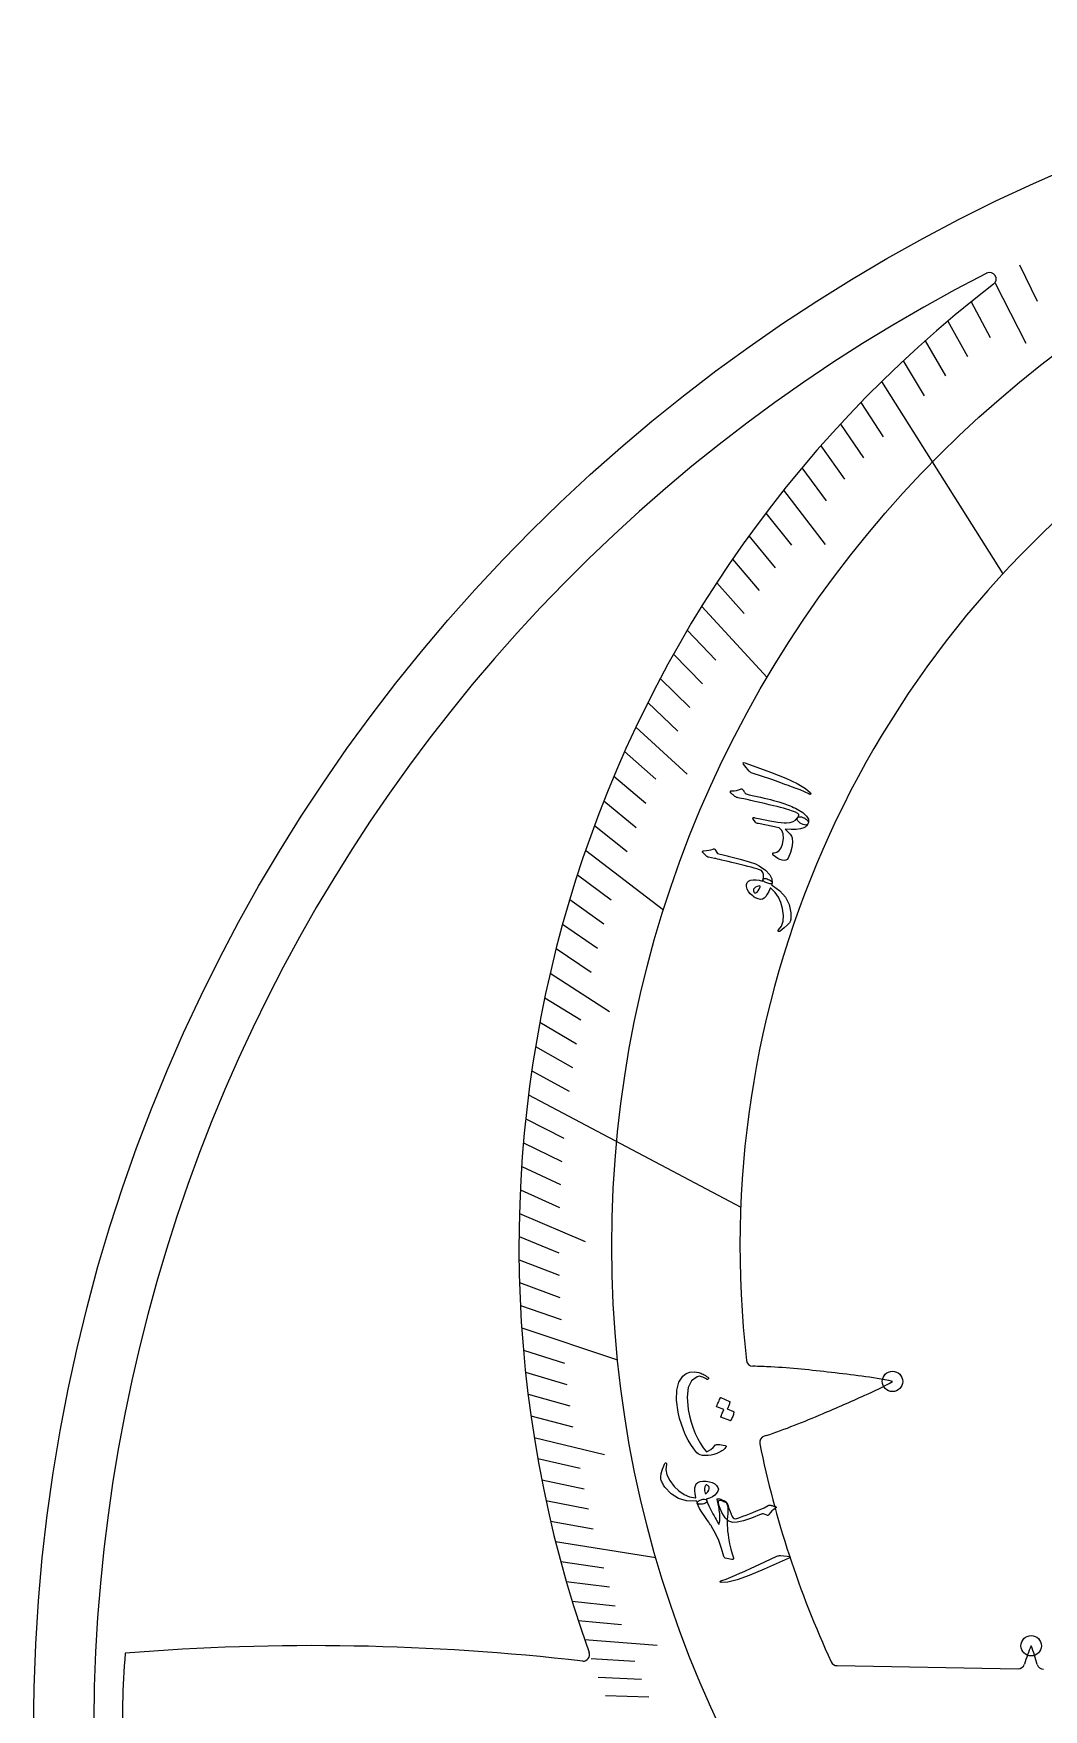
# Model space of a CAD drawing. Header units: millimetres. Extents: x -65 to 65, y -65 to 65.
# Drawn here: x -65 to -26.4, y 0.8 to 65 of the extents above; entities that cross this region are included whole.
import ezdxf

# ---------------------------------------------------------------- set-up
doc = ezdxf.new("R2010")
doc.units = ezdxf.units.MM
for name, color, linetype in [('CUT_INNER', 6, 'Continuous'), ('CUT_OUTER', 1, 'Continuous'), ('ENGRAVE', 7, 'Continuous'), ('ENGRAVE_FINE', 8, 'Continuous'), ('TEXT', 5, 'Continuous')]:
    doc.layers.add(name, color=color, linetype=linetype)

msp = doc.modelspace()

# ---------------------------------------------------------------- linework, layer by layer
at = {"layer": 'CUT_INNER'}
for points in [[(-36.974, 11.328), (-37.047, 11.305)], [(-34.261, 2.521), (-27.334, 2.401)]]:
    msp.add_lwpolyline(points, dxfattribs=at)
for centre, radius, start, end in [((0, 0), 62.692, 117.07559, 271.72351), ((-28.421, 55.599), 0.25, 307.44448, 117.24609), ((-0.001, 18.574), 46.425, 127.50993, 199.56932), ((0, 18.574), 37.975, 126.21406, 186.61016), ((-37.475, 14.231), 0.25, 186.50391, 269.25179), ((-37.585, 1.816), 12.166, 86.2463, 89.49676), ((-38.459, -15.732), 29.735, 84.54721, 86.77979), ((-40.52, -37.457), 51.557, 83.26571, 84.56126), ((-44.24, -69.591), 83.906, 82.51351, 83.31583), ((-34.376, 3.766), 9.892, 76.9169, 83.80037), ((-64.03, 80.8), 74.598, 293.06017, 294.41044), ((-37.085, 21.987), 9.91, 293.07323, 299.95162), ((-44.604, 34.032), 23.952, 288.57677, 291.33822), ((-49.824, 47.409), 38.31, 291.33007, 293.07153), ((-36.971, 11.067), 0.25, 107.62321, 191.42578), ((-0.024, 18.566), 37.951, 191.47386, 204.76894), ((-54.288, -86.057), 89.344, 83.3772, 94.62655), ((-20.984, 0.742), 6.377, 156.52701, 163.28997), ((-32.767, 0.948), 6.377, 14.71003, 21.47298), ((-31.87, 0.555), 29.725, 175.28933, 182.6965), ((-43.98, 2.941), 0.25, 269, 19.51172), ((-34.256, 2.771), 0.25, 204.78516, 269), ((-27.33, 2.65), 0.25, 269, 342.66964), ((-26.358, 2.633), 0.25, 195.33036, 269)]:
    msp.add_arc(centre, radius, start, end, dxfattribs=at)
at = {"layer": 'CUT_OUTER'}
msp.add_circle((0, 0), 65, dxfattribs=at)
at = {"layer": 'ENGRAVE'}
for points in [[(-32.553, 51.675), (-27.919, 44.318)], [(-39.436, 43.072), (-36.939, 40.345)], [(-43.878, 33.743), (-40.898, 31.451)], [(-46.062, 24.373), (-37.946, 20.078)], [(-46.321, 15.451), (-42.656, 14.229)], [(-45.03, 7.277), (-41.187, 6.656)]]:
    msp.add_lwpolyline(points, dxfattribs=at)
for centre, radius in [((0, 18.574), 42.877), ((-32.137, 13.401), 0.39), ((-26.833, 3.283), 0.39)]:
    msp.add_circle(centre, radius, dxfattribs=at)
at = {"layer": 'ENGRAVE_FINE'}
for points in [[(-27.275, 56.143), (-26.599, 54.753)], [(-28.211, 55.446), (-27.041, 53.146)], [(-29.125, 54.728), (-28.397, 53.36)], [(-30.017, 53.991), (-29.263, 52.635)], [(-30.886, 53.236), (-30.106, 51.892)], [(-31.731, 52.464), (-30.926, 51.132)], [(-33.352, 50.87), (-32.496, 49.565)], [(-34.126, 50.051), (-33.245, 48.76)], [(-34.876, 49.218), (-33.971, 47.941)], [(-35.601, 48.372), (-34.672, 47.11)], [(-36.302, 47.514), (-34.712, 45.434)], [(-36.978, 46.645), (-36.002, 45.413)], [(-37.63, 45.766), (-36.63, 44.549)], [(-38.256, 44.876), (-37.233, 43.676)], [(-38.858, 43.978), (-37.813, 42.795)], [(-39.989, 42.16), (-38.898, 41.01)], [(-40.517, 41.24), (-39.405, 40.108)], [(-41.021, 40.315), (-39.887, 39.201)], [(-41.5, 39.385), (-40.345, 38.289)], [(-41.955, 38.451), (-39.994, 36.654)], [(-42.387, 37.514), (-41.191, 36.456)], [(-42.795, 36.574), (-41.579, 35.535)], [(-43.179, 35.631), (-41.943, 34.612)], [(-43.54, 34.688), (-42.285, 33.688)], [(-44.193, 32.798), (-42.901, 31.839)], [(-44.486, 31.854), (-43.176, 30.915)], [(-44.757, 30.91), (-43.429, 29.993)], [(-45.006, 29.968), (-43.66, 29.072)], [(-45.234, 29.028), (-42.959, 27.568)], [(-45.44, 28.09), (-44.061, 27.238)], [(-45.626, 27.155), (-44.231, 26.325)], [(-45.791, 26.224), (-44.381, 25.416)], [(-45.937, 25.296), (-44.511, 24.511)], [(-46.169, 23.454), (-44.714, 22.715)], [(-46.256, 22.541), (-44.787, 21.825)], [(-46.325, 21.632), (-44.843, 20.94)], [(-46.376, 20.73), (-44.88, 20.061)], [(-46.409, 19.833), (-43.891, 18.757)], [(-46.424, 18.943), (-44.904, 18.323)], [(-46.423, 18.06), (-44.891, 17.464)], [(-46.405, 17.183), (-44.862, 16.611)], [(-46.371, 16.313), (-44.817, 15.767)], [(-46.255, 14.597), (-44.681, 14.1)], [(-46.175, 13.75), (-44.592, 13.278)], [(-46.079, 12.911), (-44.487, 12.465)], [(-45.969, 12.081), (-44.369, 11.66)], [(-45.846, 11.258), (-43.16, 10.599)], [(-45.709, 10.445), (-44.093, 10.075)], [(-45.558, 9.639), (-43.936, 9.296)], [(-45.395, 8.843), (-43.766, 8.526)], [(-45.218, 8.056), (-43.584, 7.764)], [(-44.83, 6.507), (-43.186, 6.269)], [(-44.619, 5.747), (-42.97, 5.535)], [(-44.396, 4.996), (-42.743, 4.81)], [(-44.162, 4.254), (-42.506, 4.095)], [(-43.918, 3.521), (-41.147, 3.299)], [(-43.663, 2.798), (-42.002, 2.692)], [(-43.399, 2.084), (-41.736, 2.005)], [(-43.124, 1.38), (-41.461, 1.327)]]:
    msp.add_lwpolyline(points, dxfattribs=at)
at = {"layer": 'TEXT'}
for points in [[(-37.787, 36.965), (-37.837, 37.035), (-37.847, 37.077), (-37.815, 37.089), (-37.744, 37.073), (-36.802, 36.718), (-36.225, 36.497), (-35.779, 36.291), (-35.464, 36.1), (-35.277, 35.927), (-35.265, 35.906), (-35.261, 35.891), (-35.264, 35.881), (-35.275, 35.876), (-35.289, 35.875), (-35.305, 35.878), (-35.324, 35.883), (-35.344, 35.892), (-35.503, 35.97), (-35.676, 36.046), (-35.861, 36.118), (-36.06, 36.188), (-36.111, 36.208), (-36.251, 36.258), (-36.48, 36.339), (-36.796, 36.45), (-37.503, 36.69), (-37.539, 36.705), (-37.571, 36.723), (-37.598, 36.743), (-37.62, 36.766)], [(-38.317, 35.924), (-38.331, 35.939), (-38.34, 35.955), (-38.342, 35.97), (-38.338, 35.986), (-38.33, 35.998), (-38.319, 36.006), (-38.304, 36.012), (-38.285, 36.014), (-38.194, 36.014), (-38.108, 36.025), (-38.028, 36.046), (-37.954, 36.078), (-37.924, 36.086), (-37.897, 36.083), (-37.872, 36.067), (-37.85, 36.04), (-37.84, 36.023), (-37.83, 36.006), (-37.82, 35.989), (-37.809, 35.972), (-37.8, 35.955), (-37.789, 35.938), (-37.779, 35.921), (-37.769, 35.904), (-37.732, 35.89), (-37.623, 35.862), (-37.442, 35.819), (-37.19, 35.763), (-37.051, 35.732), (-36.922, 35.702), (-36.8, 35.673), (-36.688, 35.645), (-36.585, 35.618), (-36.491, 35.592), (-36.407, 35.566), (-36.332, 35.542), (-36.262, 35.518), (-36.193, 35.492), (-36.125, 35.465), (-36.057, 35.436), (-35.989, 35.406), (-35.922, 35.374), (-35.855, 35.341), (-35.788, 35.306), (-35.571, 35.174), (-35.426, 35.045), (-35.353, 34.921), (-35.352, 34.799), (-35.373, 34.749), (-35.405, 34.717), (-35.449, 34.701), (-35.504, 34.703), (-35.562, 34.717), (-35.617, 34.741), (-35.669, 34.775), (-35.717, 34.817), (-35.757, 34.864), (-35.781, 34.906), (-35.786, 34.943), (-35.774, 34.976), (-35.761, 34.999), (-35.75, 35.02), (-35.74, 35.039), (-35.731, 35.055), (-35.724, 35.07), (-35.719, 35.083), (-35.716, 35.094), (-35.716, 35.103), (-35.763, 35.145), (-35.845, 35.19), (-35.96, 35.237), (-36.109, 35.285), (-36.199, 35.312), (-36.303, 35.34), (-36.42, 35.371), (-36.552, 35.404), (-36.697, 35.44), (-36.857, 35.479), (-37.03, 35.52), (-37.218, 35.564), (-37.402, 35.607), (-37.564, 35.643), (-37.704, 35.674), (-37.821, 35.7), (-37.917, 35.72), (-37.989, 35.735), (-38.04, 35.745), (-38.068, 35.75), (-38.103, 35.76), (-38.138, 35.776), (-38.173, 35.799), (-38.208, 35.828), (-38.224, 35.844), (-38.24, 35.859), (-38.255, 35.873), (-38.269, 35.886), (-38.282, 35.897), (-38.295, 35.907), (-38.306, 35.916), (-38.317, 35.924)], [(-35.349, 34.794), (-35.387, 34.723), (-35.429, 34.666), (-35.476, 34.622), (-35.527, 34.591), (-35.658, 34.55), (-35.821, 34.529), (-36.015, 34.527), (-36.242, 34.545), (-36.137, 34.442), (-36.059, 34.351), (-36.006, 34.273), (-35.979, 34.206), (-35.963, 34.029), (-35.983, 33.842), (-36.039, 33.645), (-36.131, 33.437), (-36.17, 33.384), (-36.222, 33.351), (-36.285, 33.34), (-36.361, 33.35), (-36.444, 33.378), (-36.528, 33.421), (-36.613, 33.479), (-36.698, 33.552), (-36.709, 33.564), (-36.716, 33.577), (-36.718, 33.59), (-36.717, 33.604), (-36.71, 33.619), (-36.7, 33.63), (-36.686, 33.635), (-36.668, 33.636), (-36.56, 33.659), (-36.471, 33.722), (-36.4, 33.826), (-36.347, 33.971), (-36.309, 34.187), (-36.316, 34.361), (-36.369, 34.495), (-36.469, 34.587), (-37.27, 34.754), (-37.306, 34.763), (-37.337, 34.776), (-37.361, 34.791), (-37.38, 34.81), (-37.464, 34.924), (-37.474, 34.94), (-37.481, 34.953), (-37.484, 34.964), (-37.483, 34.973), (-37.472, 34.981), (-37.455, 34.985), (-37.431, 34.984), (-37.4, 34.978), (-37.196, 34.934), (-37.007, 34.895), (-36.833, 34.863), (-36.674, 34.836), (-36.53, 34.815), (-36.401, 34.799), (-36.288, 34.788), (-36.19, 34.783), (-36.055, 34.793), (-35.941, 34.83), (-35.847, 34.892), (-35.773, 34.979), (-35.75, 35.003), (-35.718, 35.016), (-35.676, 35.018), (-35.624, 35.008), (-35.599, 35), (-35.573, 34.991), (-35.548, 34.981), (-35.523, 34.97), (-35.498, 34.958), (-35.474, 34.943), (-35.45, 34.927), (-35.427, 34.909), (-35.387, 34.872), (-35.361, 34.841), (-35.348, 34.815), (-35.349, 34.794)], [(-39.242, 33.498), (-39.294, 33.549), (-39.336, 33.589), (-39.366, 33.618), (-39.386, 33.636), (-39.399, 33.649), (-39.406, 33.662), (-39.408, 33.675), (-39.406, 33.689), (-39.397, 33.703), (-39.386, 33.713), (-39.37, 33.718), (-39.35, 33.719), (-39.256, 33.721), (-39.167, 33.732), (-39.083, 33.753), (-39.005, 33.783), (-38.981, 33.791), (-38.959, 33.787), (-38.938, 33.771), (-38.919, 33.745), (-38.835, 33.612), (-38.78, 33.597), (-38.726, 33.583), (-38.672, 33.569), (-38.62, 33.556), (-38.569, 33.542), (-38.518, 33.53), (-38.469, 33.517), (-38.42, 33.505), (-37.972, 33.392), (-37.625, 33.294), (-37.379, 33.212), (-37.235, 33.145), (-36.995, 32.969), (-36.833, 32.8), (-36.749, 32.636), (-36.743, 32.479), (-36.744, 32.475), (-36.745, 32.471), (-36.747, 32.468), (-36.748, 32.464), (-36.778, 32.45), (-36.833, 32.454), (-36.912, 32.477), (-37.016, 32.518), (-37.054, 32.536), (-37.078, 32.557), (-37.089, 32.581), (-37.087, 32.609), (-37.07, 32.712), (-37.074, 32.806), (-37.1, 32.889), (-37.148, 32.963), (-37.229, 32.99), (-37.322, 33.02), (-37.428, 33.051), (-37.544, 33.083), (-37.673, 33.117), (-37.812, 33.153), (-37.963, 33.19), (-38.124, 33.229), (-38.282, 33.268), (-38.424, 33.303), (-38.55, 33.333), (-38.661, 33.358), (-38.755, 33.38), (-38.834, 33.398), (-38.896, 33.413), (-38.942, 33.425), (-39.175, 33.468), (-39.197, 33.475), (-39.215, 33.482), (-39.23, 33.49), (-39.242, 33.498)], [(-36.729, 32.388), (-36.447, 32.182), (-36.236, 31.938), (-36.097, 31.657), (-36.029, 31.337), (-36.025, 31.294), (-36.023, 31.253), (-36.023, 31.213), (-36.023, 31.174), (-36.026, 31.136), (-36.03, 31.1), (-36.036, 31.065), (-36.044, 31.032), (-36.084, 30.957), (-36.163, 30.867), (-36.282, 30.761), (-36.441, 30.639), (-36.462, 30.627), (-36.48, 30.622), (-36.495, 30.623), (-36.508, 30.632), (-36.516, 30.644), (-36.517, 30.657), (-36.511, 30.672), (-36.498, 30.687), (-36.388, 30.832), (-36.325, 31.017), (-36.311, 31.239), (-36.343, 31.502), (-36.406, 31.731), (-36.502, 31.938), (-36.631, 32.122), (-36.794, 32.284), (-36.801, 32.286), (-36.807, 32.286), (-36.813, 32.284), (-36.817, 32.28), (-36.873, 32.153), (-36.929, 32.048), (-36.985, 31.965), (-37.042, 31.904), (-37.109, 31.866), (-37.188, 31.854), (-37.277, 31.87), (-37.377, 31.913), (-37.39, 31.92), (-37.403, 31.928), (-37.416, 31.936), (-37.429, 31.945), (-37.443, 31.954), (-37.456, 31.964), (-37.471, 31.975), (-37.486, 31.986), (-37.58, 32.071), (-37.651, 32.158), (-37.7, 32.249), (-37.727, 32.343), (-37.728, 32.429), (-37.702, 32.499), (-37.648, 32.551), (-37.567, 32.585), (-37.466, 32.604), (-37.355, 32.605), (-37.235, 32.589), (-37.107, 32.556), (-37.104, 32.563), (-37.102, 32.571), (-37.1, 32.578), (-37.098, 32.585), (-37.096, 32.592), (-37.094, 32.599), (-37.092, 32.607), (-37.089, 32.614), (-37.074, 32.638), (-37.05, 32.651), (-37.017, 32.655), (-36.975, 32.649), (-36.932, 32.636), (-36.889, 32.619), (-36.848, 32.598), (-36.808, 32.572), (-36.774, 32.546), (-36.751, 32.522), (-36.741, 32.501), (-36.741, 32.483), (-36.768, 32.411), (-36.761, 32.408), (-36.752, 32.403), (-36.742, 32.397), (-36.729, 32.388)], [(-37.225, 32.367), (-37.31, 32.353), (-37.376, 32.327), (-37.423, 32.29), (-37.45, 32.242), (-37.453, 32.208), (-37.45, 32.176), (-37.441, 32.145), (-37.426, 32.116), (-37.416, 32.105), (-37.404, 32.099), (-37.388, 32.099), (-37.37, 32.104), (-37.321, 32.131), (-37.276, 32.179), (-37.236, 32.249), (-37.2, 32.34), (-37.199, 32.35), (-37.203, 32.358), (-37.211, 32.364), (-37.225, 32.367)], [(-38.523, 10.871), (-38.551, 10.838), (-38.584, 10.806), (-38.62, 10.776), (-38.661, 10.747), (-38.705, 10.72), (-38.752, 10.694), (-38.803, 10.67), (-38.857, 10.647), (-38.968, 10.61), (-39.08, 10.583), (-39.193, 10.568), (-39.308, 10.564), (-39.412, 10.572), (-39.499, 10.592), (-39.569, 10.624), (-39.621, 10.668), (-39.741, 10.818), (-39.853, 10.981), (-39.958, 11.156), (-40.053, 11.345), (-40.139, 11.546), (-40.216, 11.76), (-40.282, 11.986), (-40.339, 12.225), (-40.403, 12.68), (-40.393, 13.061), (-40.312, 13.368), (-40.16, 13.6), (-40.032, 13.702), (-39.886, 13.76), (-39.725, 13.773), (-39.547, 13.741), (-39.508, 13.728), (-39.468, 13.713), (-39.427, 13.694), (-39.385, 13.674), (-39.341, 13.65), (-39.297, 13.624), (-39.251, 13.595), (-39.204, 13.564), (-39.19, 13.553), (-39.181, 13.541), (-39.177, 13.528), (-39.177, 13.514), (-39.179, 13.505), (-39.185, 13.496), (-39.194, 13.489), (-39.206, 13.482), (-39.217, 13.478), (-39.229, 13.478), (-39.24, 13.482), (-39.252, 13.488), (-39.298, 13.517), (-39.344, 13.543), (-39.392, 13.565), (-39.441, 13.583), (-39.487, 13.593), (-39.531, 13.597), (-39.572, 13.593), (-39.61, 13.582), (-39.823, 13.426), (-39.953, 13.165), (-39.996, 12.8), (-39.95, 12.332), (-39.9, 12.079), (-39.838, 11.84), (-39.766, 11.615), (-39.684, 11.405), (-39.591, 11.21), (-39.488, 11.028), (-39.376, 10.861), (-39.254, 10.708), (-39.174, 10.741), (-39.09, 10.797), (-39.001, 10.875), (-38.906, 10.976), (-38.896, 10.98), (-38.877, 10.984), (-38.847, 10.986), (-38.808, 10.987), (-38.804, 10.986), (-38.801, 10.985), (-38.798, 10.985), (-38.796, 10.985), (-38.742, 10.982), (-38.681, 10.975), (-38.613, 10.963), (-38.538, 10.946), (-38.514, 10.936), (-38.504, 10.921), (-38.507, 10.899), (-38.523, 10.871)], [(-38.221, 12.246), (-38.216, 12.242), (-38.212, 12.236), (-38.209, 12.227), (-38.208, 12.216), (-38.217, 12.175), (-38.227, 12.135), (-38.239, 12.096), (-38.252, 12.058), (-38.267, 12.021), (-38.285, 11.984), (-38.305, 11.947), (-38.326, 11.911), (-38.334, 11.903), (-38.342, 11.899), (-38.351, 11.898), (-38.362, 11.9), (-38.7, 12.037), (-38.705, 12.041), (-38.707, 12.049), (-38.704, 12.06), (-38.699, 12.074), (-38.693, 12.084), (-38.685, 12.099), (-38.675, 12.121), (-38.663, 12.149), (-38.65, 12.182), (-38.633, 12.223), (-38.615, 12.269), (-38.594, 12.322), (-38.857, 12.434), (-38.865, 12.44), (-38.868, 12.448), (-38.866, 12.46), (-38.859, 12.474), (-38.852, 12.487), (-38.843, 12.506), (-38.831, 12.533), (-38.815, 12.566), (-38.797, 12.608), (-38.775, 12.657), (-38.751, 12.714), (-38.724, 12.779), (-38.718, 12.786), (-38.713, 12.79), (-38.706, 12.79), (-38.7, 12.787), (-38.375, 12.639), (-38.37, 12.634), (-38.365, 12.628), (-38.363, 12.619), (-38.362, 12.608), (-38.368, 12.574), (-38.376, 12.54), (-38.386, 12.507), (-38.397, 12.475), (-38.41, 12.443), (-38.425, 12.412), (-38.441, 12.382), (-38.458, 12.352)], [(-39.668, 8.814), (-40.019, 8.829), (-40.331, 8.924), (-40.606, 9.1), (-40.843, 9.357), (-40.869, 9.394), (-40.893, 9.432), (-40.916, 9.469), (-40.937, 9.507), (-40.955, 9.544), (-40.971, 9.58), (-40.985, 9.616), (-40.996, 9.651), (-41.003, 9.744), (-40.984, 9.873), (-40.938, 10.038), (-40.864, 10.238), (-40.853, 10.26), (-40.84, 10.274), (-40.825, 10.281), (-40.81, 10.279), (-40.797, 10.272), (-40.79, 10.26), (-40.787, 10.243), (-40.79, 10.223), (-40.81, 10.027), (-40.766, 9.82), (-40.658, 9.604), (-40.487, 9.38), (-40.307, 9.208), (-40.112, 9.077), (-39.901, 8.988), (-39.674, 8.941), (-39.667, 8.943), (-39.662, 8.947), (-39.659, 8.952), (-39.657, 8.958), (-39.683, 9.099), (-39.695, 9.222), (-39.694, 9.325), (-39.68, 9.41), (-39.645, 9.481), (-39.585, 9.534), (-39.501, 9.569), (-39.394, 9.586), (-39.379, 9.587), (-39.364, 9.588), (-39.349, 9.588), (-39.333, 9.588), (-39.317, 9.587), (-39.3, 9.586), (-39.282, 9.584), (-39.263, 9.582), (-39.138, 9.562), (-39.031, 9.527), (-38.94, 9.477), (-38.867, 9.414), (-38.818, 9.343), (-38.801, 9.271), (-38.817, 9.199), (-38.865, 9.125), (-38.939, 9.052), (-39.029, 8.989), (-39.137, 8.934), (-39.261, 8.888), (-39.259, 8.88), (-39.257, 8.873), (-39.255, 8.866), (-39.252, 8.859), (-39.249, 8.852), (-39.247, 8.845), (-39.245, 8.837), (-39.243, 8.829), (-39.242, 8.801), (-39.254, 8.775), (-39.278, 8.753), (-39.316, 8.734), (-39.359, 8.719), (-39.403, 8.709), (-39.45, 8.703), (-39.497, 8.701), (-39.541, 8.704), (-39.573, 8.712), (-39.594, 8.723), (-39.604, 8.739), (-39.623, 8.816), (-39.63, 8.815), (-39.64, 8.814), (-39.653, 8.814), (-39.668, 8.814)], [(-39.27, 9.115), (-39.208, 9.175), (-39.167, 9.233), (-39.149, 9.29), (-39.153, 9.346), (-39.169, 9.377), (-39.19, 9.402), (-39.214, 9.423), (-39.242, 9.44), (-39.256, 9.444), (-39.27, 9.441), (-39.283, 9.433), (-39.296, 9.418), (-39.323, 9.369), (-39.333, 9.303), (-39.328, 9.221), (-39.306, 9.124), (-39.302, 9.114), (-39.294, 9.11), (-39.284, 9.11), (-39.27, 9.115)], [(-38.444, 8.333), (-38.454, 8.229), (-38.461, 8.122), (-38.463, 8.011), (-38.461, 7.898), (-38.455, 7.782), (-38.445, 7.663), (-38.431, 7.542), (-38.414, 7.419), (-38.374, 7.183), (-38.329, 6.977), (-38.278, 6.8), (-38.222, 6.654), (-38.217, 6.637), (-38.217, 6.623), (-38.221, 6.61), (-38.231, 6.599), (-38.243, 6.591), (-38.258, 6.586), (-38.273, 6.584), (-38.291, 6.585), (-38.534, 6.638), (-38.554, 6.645), (-38.57, 6.656), (-38.58, 6.673), (-38.586, 6.695), (-38.676, 7.012), (-38.785, 7.309), (-38.911, 7.586), (-39.057, 7.844), (-39.065, 7.858), (-39.081, 7.883), (-39.103, 7.917), (-39.133, 7.96), (-39.17, 8.014), (-39.214, 8.078), (-39.265, 8.152), (-39.323, 8.236), (-39.432, 8.4), (-39.516, 8.539), (-39.573, 8.654), (-39.605, 8.743), (-39.602, 8.769), (-39.582, 8.796), (-39.545, 8.826), (-39.49, 8.857), (-39.396, 8.891), (-39.325, 8.897), (-39.275, 8.876), (-39.247, 8.828), (-39.219, 8.751), (-39.171, 8.644), (-39.102, 8.506), (-39.012, 8.339), (-38.966, 8.255), (-38.925, 8.181), (-38.89, 8.119), (-38.861, 8.066), (-38.837, 8.025), (-38.82, 7.994), (-38.808, 7.974), (-38.802, 7.965), (-38.799, 7.962), (-38.797, 7.959), (-38.794, 7.957), (-38.793, 7.955), (-38.791, 7.953), (-38.79, 7.952), (-38.789, 7.95), (-38.788, 7.948), (-38.779, 7.937), (-38.772, 7.934), (-38.767, 7.938), (-38.764, 7.95), (-38.755, 8.001), (-38.749, 8.053), (-38.745, 8.107), (-38.743, 8.164), (-38.744, 8.222), (-38.746, 8.283), (-38.75, 8.346), (-38.756, 8.41), (-38.763, 8.474), (-38.771, 8.536), (-38.78, 8.597), (-38.79, 8.657), (-38.802, 8.715), (-38.815, 8.771), (-38.83, 8.825), (-38.846, 8.877), (-38.847, 8.891), (-38.845, 8.902), (-38.837, 8.908), (-38.825, 8.912), (-38.802, 8.91), (-38.779, 8.908), (-38.756, 8.903), (-38.733, 8.897), (-38.71, 8.889), (-38.686, 8.881), (-38.661, 8.872), (-38.636, 8.862), (-38.586, 8.839), (-38.546, 8.814), (-38.516, 8.786), (-38.495, 8.756), (-38.462, 8.674), (-38.442, 8.576), (-38.436, 8.463), (-38.444, 8.333)], [(-38.091, 8.155), (-37.98, 8.195), (-37.863, 8.238), (-37.741, 8.284), (-37.614, 8.333), (-37.48, 8.386), (-37.341, 8.443), (-37.195, 8.504), (-37.042, 8.568), (-36.892, 8.657), (-36.871, 8.663), (-36.85, 8.666), (-36.83, 8.666), (-36.809, 8.663), (-36.799, 8.661), (-36.785, 8.658), (-36.767, 8.653), (-36.745, 8.646), (-36.721, 8.639), (-36.692, 8.631), (-36.659, 8.623), (-36.622, 8.613), (-36.61, 8.61), (-36.601, 8.604), (-36.594, 8.596), (-36.589, 8.586), (-36.589, 8.577), (-36.593, 8.568), (-36.601, 8.56), (-36.614, 8.552), (-36.684, 8.505), (-36.75, 8.448), (-36.809, 8.381), (-36.864, 8.305), (-36.88, 8.285), (-36.898, 8.274), (-36.918, 8.272), (-36.941, 8.279), (-37.078, 8.327), (-37.094, 8.329), (-37.113, 8.328), (-37.137, 8.323), (-37.164, 8.315), (-37.538, 8.166), (-37.843, 8.063), (-38.079, 8.008), (-38.247, 7.999), (-38.4, 8.053), (-38.54, 8.183), (-38.666, 8.387), (-38.776, 8.667), (-38.797, 8.776), (-38.777, 8.837), (-38.715, 8.851), (-38.612, 8.818), (-38.598, 8.811), (-38.584, 8.805), (-38.57, 8.798), (-38.557, 8.792), (-38.544, 8.786), (-38.531, 8.78), (-38.519, 8.775), (-38.507, 8.769), (-38.483, 8.755), (-38.463, 8.735), (-38.448, 8.709), (-38.437, 8.678), (-38.396, 8.539), (-38.354, 8.417), (-38.311, 8.314), (-38.268, 8.229), (-38.234, 8.183), (-38.194, 8.156), (-38.146, 8.146), (-38.091, 8.155)], [(-36.173, 6.715), (-36.089, 6.703), (-36.055, 6.683), (-36.069, 6.654), (-36.132, 6.617), (-37.054, 6.216), (-37.62, 5.969), (-38.081, 5.801), (-38.44, 5.713), (-38.695, 5.708), (-38.718, 5.715), (-38.732, 5.723), (-38.737, 5.733), (-38.733, 5.744), (-38.724, 5.754), (-38.711, 5.764), (-38.693, 5.773), (-38.672, 5.781), (-38.504, 5.837), (-38.328, 5.904), (-38.145, 5.982), (-37.954, 6.071), (-37.903, 6.093), (-37.768, 6.154), (-37.548, 6.255), (-37.242, 6.394), (-36.565, 6.706), (-36.529, 6.72), (-36.493, 6.729), (-36.46, 6.734), (-36.428, 6.734)]]:
    msp.add_lwpolyline(points, close=True, dxfattribs=at)

doc.saveas('drawing.dxf')
